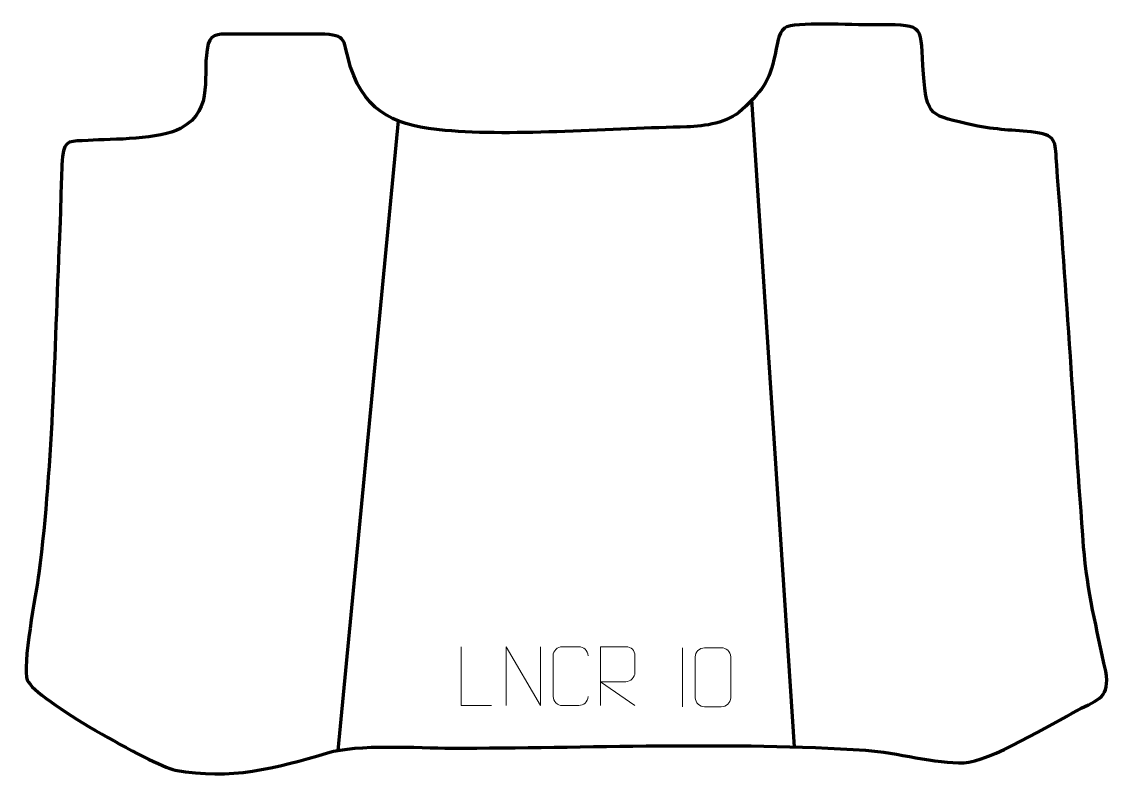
# Model space of a CAD drawing. Header units: millimetres. Extents: x -567 to -104, y 277 to 599.
import ezdxf

# ---------------------------------------------------------------- set-up
doc = ezdxf.new("R2010")
doc.units = ezdxf.units.MM
doc.header["$MEASUREMENT"] = 0
doc.layers.add('layer 2', color=7, linetype='Continuous')
doc.layers.add('layer 3', color=7, linetype='Continuous')

msp = doc.modelspace()

# ---------------------------------------------------------------- linework, layer by layer
at = {"layer": 'layer 2', "color": 142, "lineweight": 158}
for points in [[(-257.0183, 565.8276), (-257.0183, 565.8276), (-238.8304, 290.714), (-238.8304, 290.714)], [(-432.7331, 289.2223), (-432.7331, 289.2223), (-407.0969, 556.698), (-407.0969, 556.698)]]:
    msp.add_open_spline(points, degree=3, dxfattribs=at)
at = {"layer": 'layer 3', "color": 242, "lineweight": 158}
msp.add_open_spline([(-477.8111, 593.544), (-465.3231, 593.3861), (-452.8958, 593.6782), (-440.486, 593.5737), (-440.486, 593.5737), (-428.0885, 593.3076), (-430.9857, 591.0661), (-427.4415, 579.5635), (-427.4415, 579.5635), (-420.7432, 559.2532), (-406.9278, 554.4398), (-387.1835, 552.643), (-387.1835, 552.643), (-358.1218, 549.998), (-314.6846, 553.6068), (-284.4061, 554.1214), (-284.4061, 554.1214), (-276.6926, 554.3713), (-266.9651, 555.8954), (-261.1077, 561.3281), (-261.1077, 561.3281), (-251.1585, 570.6766), (-248.9563, 574.0686), (-246.4545, 587.3475), (-246.4545, 587.3475), (-245.9055, 590.2614), (-245.0185, 595.492), (-241.9239, 596.6828), (-241.9239, 596.6828), (-234.9508, 598.8031), (-211.6362, 597.3374), (-202.3508, 597.4386), (-202.3508, 597.4386), (-182.5241, 597.6453), (-185.3162, 597.0637), (-183.8535, 576.6036), (-183.8535, 576.6036), (-182.4818, 558.2438), (-180.7492, 559.0627), (-162.643, 554.8901), (-162.643, 554.8901), (-152.5494, 552.7389), (-145.9921, 552.8931), (-136.2256, 551.815), (-136.2256, 551.815), (-126.5739, 550.4314), (-127.8854, 546.8514), (-127.1794, 537.8377), (-127.1794, 537.8377), (-122.958, 483.7753), (-119.7431, 429.7178), (-115.7435, 375.6774), (-115.7435, 375.6774), (-114.1201, 356.327), (-110.2545, 341.4788), (-106.3519, 322.8303), (-106.3519, 322.8303), (-104.4281, 311.6924), (-109.1754, 311.0651), (-118.4467, 306.2371), (-118.4467, 306.2371), (-128.8909, 300.6203), (-156.2173, 284.2269), (-166.691, 283.9123), (-166.691, 283.9123), (-178.4478, 283.5591), (-195.3276, 288.3815), (-208.4913, 289.2969), (-208.4913, 289.2969), (-264.5334, 293.0368), (-327.6398, 290.1661), (-384.5175, 290.202), (-384.5175, 290.202), (-398.7167, 290.2905), (-424.487, 292.0025), (-437.242, 288.1758), (-437.242, 288.1758), (-459.5636, 281.512), (-478.4394, 276.548), (-501.9719, 280.8362), (-501.9719, 280.8362), (-512.1004, 283.164), (-561.3785, 310.8241), (-564.8797, 319.0595), (-564.8797, 319.0595), (-567.2232, 324.5719), (-561.071, 356.5393), (-559.9663, 364.4878), (-559.9663, 364.4878), (-553.8005, 412.277), (-553.2869, 463.0878), (-551.0106, 511.4067), (-551.0106, 511.4067), (-550.574, 521.1644), (-550.6561, 532.0777), (-549.8717, 541.6239), (-549.8717, 541.6239), (-549.2728, 548.9127), (-546.1784, 547.994), (-538.9623, 548.389), (-538.9623, 548.389), (-528.4654, 548.9576), (-508.5668, 548.7004), (-499.7349, 553.4878), (-499.7349, 553.4878), (-484.4485, 561.774), (-491.1834, 576.4721), (-487.9314, 589.4887), (-487.9314, 589.4887), (-486.775, 594.1173), (-481.6327, 593.6045), (-477.8111, 593.544)], degree=3, knots=[0, 0, 0, 0, 0.03448276, 0.03448276, 0.03448276, 0.03448276, 0.06896552, 0.06896552, 0.06896552, 0.06896552, 0.10344828, 0.10344828, 0.10344828, 0.10344828, 0.13793103, 0.13793103, 0.13793103, 0.13793103, 0.17241379, 0.17241379, 0.17241379, 0.17241379, 0.20689655, 0.20689655, 0.20689655, 0.20689655, 0.24137931, 0.24137931, 0.24137931, 0.24137931, 0.27586207, 0.27586207, 0.27586207, 0.27586207, 0.31034483, 0.31034483, 0.31034483, 0.31034483, 0.34482759, 0.34482759, 0.34482759, 0.34482759, 0.37931034, 0.37931034, 0.37931034, 0.37931034, 0.4137931, 0.4137931, 0.4137931, 0.4137931, 0.44827586, 0.44827586, 0.44827586, 0.44827586, 0.48275862, 0.48275862, 0.48275862, 0.48275862, 0.51724138, 0.51724138, 0.51724138, 0.51724138, 0.55172414, 0.55172414, 0.55172414, 0.55172414, 0.5862069, 0.5862069, 0.5862069, 0.5862069, 0.62068966, 0.62068966, 0.62068966, 0.62068966, 0.65517241, 0.65517241, 0.65517241, 0.65517241, 0.68965517, 0.68965517, 0.68965517, 0.68965517, 0.72413793, 0.72413793, 0.72413793, 0.72413793, 0.75862069, 0.75862069, 0.75862069, 0.75862069, 0.79310345, 0.79310345, 0.79310345, 0.79310345, 0.82758621, 0.82758621, 0.82758621, 0.82758621, 0.86206897, 0.86206897, 0.86206897, 0.86206897, 0.89655172, 0.89655172, 0.89655172, 0.89655172, 0.93103448, 0.93103448, 0.93103448, 0.93103448, 1, 1, 1, 1], dxfattribs=at)
at = {"layer": 'layer 3', "color": 250, "lineweight": 9}
for points, knots in [([(-367.4927, 308.2736), (-367.4927, 308.2736), (-380.4418, 308.2736), (-380.4418, 308.2736), (-380.4418, 308.2736), (-380.4418, 308.2736), (-380.4418, 333.2272), (-380.4418, 333.2272)], [0, 0, 0, 0, 0.33333333, 0.33333333, 0.33333333, 0.33333333, 1, 1, 1, 1]), ([(-361.2946, 308.2737), (-361.2946, 308.2737), (-361.2946, 333.2272), (-361.2946, 333.2272), (-361.2946, 333.2272), (-361.2946, 333.2272), (-346.6398, 308.2737), (-346.6398, 308.2737), (-346.6398, 308.2737), (-346.6398, 308.2737), (-346.6398, 333.2272), (-346.6398, 333.2272)], [0, 0, 0, 0, 0.25, 0.25, 0.25, 0.25, 0.5, 0.5, 0.5, 0.5, 1, 1, 1, 1]), ([(-326.449, 312.1132), (-326.5888, 309.7898), (-328.266, 308.3102), (-330.4137, 308.2994), (-330.4137, 308.2994), (-332.7456, 308.2998), (-335.0775, 308.2998), (-337.409, 308.2994), (-337.409, 308.2994), (-339.334, 308.194), (-341.3061, 310.0785), (-341.2949, 312.0958), (-341.2949, 312.0958), (-341.2945, 317.8659), (-341.2945, 323.6356), (-341.2949, 329.4049), (-341.2949, 329.4049), (-341.2907, 331.543), (-339.544, 333.2622), (-337.3916, 333.2487), (-337.3916, 333.2487), (-335.0659, 333.2487), (-332.7398, 333.2487), (-330.4137, 333.2487), (-330.4137, 333.2487), (-328.4671, 333.2842), (-326.4757, 331.7927), (-326.449, 329.3551)], [0, 0, 0, 0, 0.125, 0.125, 0.125, 0.125, 0.25, 0.25, 0.25, 0.25, 0.375, 0.375, 0.375, 0.375, 0.5, 0.5, 0.5, 0.5, 0.625, 0.625, 0.625, 0.625, 0.75, 0.75, 0.75, 0.75, 1, 1, 1, 1]), ([(-321.204, 308.2955), (-321.204, 308.2955), (-321.204, 333.249), (-321.204, 333.249), (-321.204, 333.249), (-317.6092, 333.249), (-314.0137, 333.249), (-310.4185, 333.249), (-310.4185, 333.249), (-308.0932, 333.2113), (-306.5359, 331.7213), (-306.54, 329.3549), (-306.54, 329.3549), (-306.5404, 327.3194), (-306.5404, 324.26), (-306.54, 322.224), (-306.54, 322.224), (-306.5465, 320.3485), (-308.3588, 318.4067), (-310.3683, 318.3876), (-310.3683, 318.3876), (-310.3683, 318.3876), (-321.204, 318.3876), (-321.204, 318.3876), (-321.204, 318.3876), (-321.204, 318.3876), (-306.5493, 308.2955), (-306.5493, 308.2955)], [0, 0, 0, 0, 0.125, 0.125, 0.125, 0.125, 0.25, 0.25, 0.25, 0.25, 0.375, 0.375, 0.375, 0.375, 0.5, 0.5, 0.5, 0.5, 0.625, 0.625, 0.625, 0.625, 0.75, 0.75, 0.75, 0.75, 1, 1, 1, 1]), ([(-276.9082, 332.7847), (-274.5421, 332.7847), (-272.1756, 332.7847), (-269.8091, 332.7847), (-269.8091, 332.7847), (-267.8286, 332.8203), (-265.8026, 331.326), (-265.7755, 328.8839), (-265.7755, 328.8839), (-265.7759, 323.1265), (-265.7759, 317.3687), (-265.7755, 311.6105), (-265.7755, 311.6105), (-265.9176, 309.2829), (-267.624, 307.8006), (-269.8091, 307.7898), (-269.8091, 307.7898), (-272.1815, 307.7902), (-274.5539, 307.7902), (-276.9259, 307.7898), (-276.9259, 307.7898), (-278.8844, 307.6842), (-280.8908, 309.5721), (-280.8794, 311.5931), (-280.8794, 311.5931), (-280.879, 317.3737), (-280.879, 323.154), (-280.8794, 328.9338), (-280.8794, 328.9338), (-280.8751, 331.0758), (-279.098, 332.7983), (-276.9082, 332.7847)], [0, 0, 0, 0, 0.11111111, 0.11111111, 0.11111111, 0.11111111, 0.22222222, 0.22222222, 0.22222222, 0.22222222, 0.33333333, 0.33333333, 0.33333333, 0.33333333, 0.44444444, 0.44444444, 0.44444444, 0.44444444, 0.55555556, 0.55555556, 0.55555556, 0.55555556, 0.66666667, 0.66666667, 0.66666667, 0.66666667, 0.77777778, 0.77777778, 0.77777778, 0.77777778, 1, 1, 1, 1])]:
    msp.add_open_spline(points, degree=3, knots=knots, dxfattribs=at)
msp.add_open_spline([(-286.3275, 332.7725), (-286.3275, 332.7725), (-286.3275, 307.7984), (-286.3275, 307.7984)], degree=3, dxfattribs=at)

doc.saveas('drawing.dxf')
